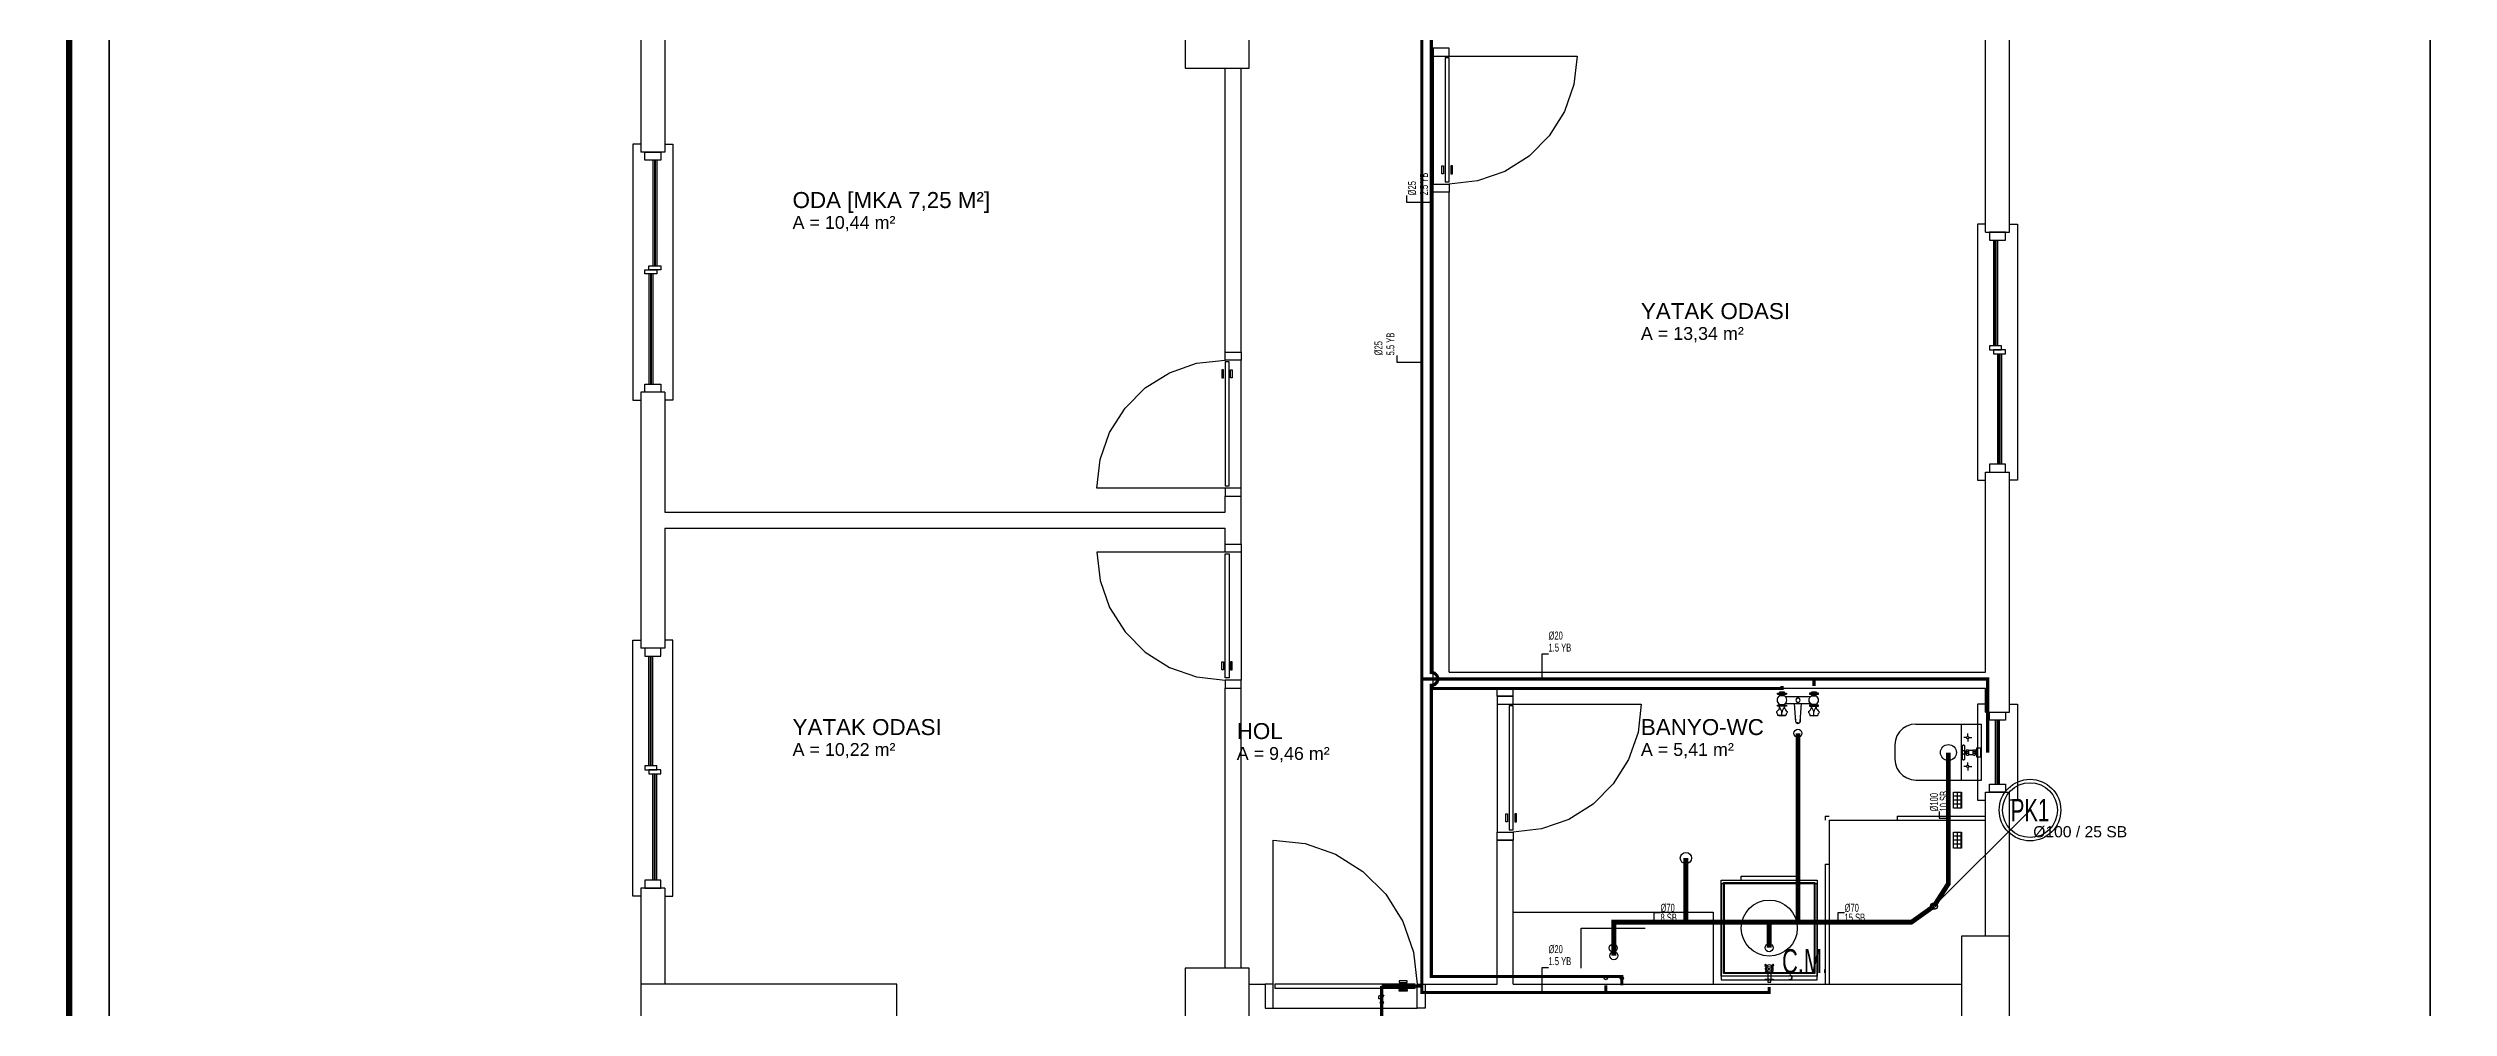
# Model space of a CAD drawing. Header units: centimetres. Extents: x -3952 to 14132, y 6348 to 11752.
# Drawn here: x 5987 to 7487, y 10096 to 10696 of the extents above; entities that cross this region are included whole.
import ezdxf
from ezdxf.enums import TextEntityAlignment as Align

# ---------------------------------------------------------------- set-up
doc = ezdxf.new("R2010")
doc.units = ezdxf.units.CM
for name, pattern in [('BASMA HATTI', [31, 25, -6]), ('DASHED', [18, 12, -6]), ('PIS', [38, 30, -8])]:
    doc.linetypes.add(name, pattern=pattern)
for name, color, linetype in [('MD-YUK-BIRIMI', 7, 'Continuous'), ('MIMARI', 8, 'Continuous'), ('MIMARI-KOLON', 8, 'Continuous'), ('MIMARI-TEFRIS', 9, 'Continuous'), ('MIMARI-YAZI', 8, 'Continuous'), ('MTY-PAFTA', 7, 'Continuous'), ('MTY-PIS-SU-BORUSU', 6, 'PIS'), ('MTY-PISSU-CAP', 211, 'Continuous'), ('MTY-PISSU-KOLON', 211, 'DASHED'), ('MTY-PISSU-KOLONNO', 211, 'Continuous'), ('MTY-SICAKSU-BORU', 1, 'BASMA HATTI'), ('MTY-SOGUKSU-BORU', 5, 'Continuous'), ('MTY-TEFRIS', 15, 'Continuous'), ('MTY-TEMIZSU-CAP', 101, 'Continuous'), ('MTY-VANA', 1, 'Continuous'), ('MTY-YUK-BIRIMI', 7, 'Continuous')]:
    doc.layers.add(name, color=color, linetype=linetype)
doc.layers.add('ROTAS-PAFTA-SINIRI', color=8, linetype='Continuous', plot=False)
doc.styles.add('ANOTATIVO', font='arial.ttf')
doc.styles.add('MTY_CAP', font='wturkce.SHX', dxfattribs={"width": 0.65, "height": 20})
doc.styles.add('MTYCAPLT', font='arial.ttf', dxfattribs={"width": 0.65, "height": 1})
doc.styles.add('ROTAS', font='arial.ttf')

# ---------------------------------------------------------------- blocks, each defined once
blk = doc.blocks.new('ROTAS_PAFTA')
blk.add_lwpolyline([(0, 0), (1, 0), (1, 1), (0, 1)], close=True)
blk = doc.blocks.new('LAVABO1')
at = {"layer": 'MTY-TEFRIS', "color": 6}
blk.add_circle((0, 15), 2.5, dxfattribs=at)
at = {"layer": 'MTY-TEFRIS', "color": 3, "ltscale": 10}
blk.add_circle((-5, 1), 1, dxfattribs=at)
at = {"layer": 'MTY-TEFRIS', "color": 1, "ltscale": 10}
blk.add_circle((5, 1), 1, dxfattribs=at)
at = {"layer": 'MD-YUK-BIRIMI', "color": 6, "style": 'MTYCAPLT', "width": 0.65}
for tag, p in [('PSCP_001', (-1.3, 17)), ('PS_001', (-0.6, 14.5))]:
    blk.add_attdef(tag, p, '', height=1, dxfattribs=at)
at = {"layer": 'MD-YUK-BIRIMI', "color": 3, "style": 'MTYCAPLT', "width": 0.65}
for tag, p in [('SOCP_001', (-6.3, -0.5)), ('SO_001', (-5.7, 0.5))]:
    blk.add_attdef(tag, p, '', height=1, dxfattribs=at)
at = {"layer": 'MD-YUK-BIRIMI', "color": 1, "style": 'MTYCAPLT', "width": 0.65}
for tag, p in [('SCCP_001', (3.7, -0.5)), ('SC_001', (4.4, 0.5))]:
    blk.add_attdef(tag, p, '', height=1, dxfattribs=at)
blk = doc.blocks.new('CAMASIR MAKINASI1')
at = {"layer": 'MTY-TEFRIS'}
for p, q in [((-0.9, 0), (-0.9, -1.5)), ((-0.9, -1.5), (1.1, -1.5)), ((1.1, -1.5), (1.1, 0))]:
    blk.add_line(p, q, dxfattribs=at)
for points in [[(-30, 0), (30, 0), (30, 60), (-30, 60)], [(2.5, 0.4), (2.5, 0), (-2.5, 0), (-2.5, 0.4)]]:
    blk.add_lwpolyline(points, close=True, dxfattribs=at)
for points in [[(-1.8, 8.2, 0.414214), (-1.4, 8.2), (-1.3, 8.2, 0.414214), (-1.3, 8.7), (-2.1, 9.4, 0.414214), (-2.5, 9.4), (-2.6, 9.3, 0.414214), (-2.6, 8.9)], [(-1.8, 5.3, -0.414214), (-1.4, 5.3), (-1.3, 5.2, -0.414214), (-1.3, 4.8), (-2.1, 4, -0.414214), (-2.5, 4), (-2.6, 4.1, -0.414214), (-2.6, 4.6)], [(1.5, 8.7, 0.414214), (1.5, 8.2), (1.6, 8.2, 0.414214), (2, 8.2), (2.8, 8.9, 0.414214), (2.8, 9.3), (2.7, 9.4, 0.414214), (2.3, 9.4)], [(1.5, 4.8, -0.414214), (1.5, 5.2), (1.6, 5.3, -0.414214), (2, 5.3), (2.8, 4.6, -0.414214), (2.8, 4.1), (2.7, 4, -0.414214), (2.3, 4)]]:
    blk.add_lwpolyline(points, format="xyb", close=True, dxfattribs=at)
for points in [[(-1.5, 8.1), (-1.1, 7.7)], [(-1.5, 5.3), (-1.1, 5.7)], [(-1.3, 8.3), (-0.9, 7.9)], [(-1.3, 5.2), (-0.9, 5.6)], [(-0.9, 4.4), (-0.9, 0.4)], [(1.5, 8.3), (1.1, 7.9)], [(1.5, 5.2), (1.1, 5.6)], [(1.1, 4.4), (1.1, 0.4)], [(1.6, 8.1), (1.3, 7.7)], [(1.6, 5.3), (1.3, 5.7)]]:
    blk.add_lwpolyline(points, dxfattribs=at)
at = {"layer": 'MTY-TEFRIS', "color": 6}
blk.add_circle((0, 20), 2.5, dxfattribs=at)
at = {"layer": 'MTY-TEFRIS'}
for radius in [1.54, 0.581]:
    blk.add_circle((0.1, 6.7), radius, dxfattribs=at)
for start, end in [(143.134, 216.8657), (53.1342, 126.866), (233.1342, 306.8659), (323.1339, 36.8659)]:
    blk.add_arc((0.1, 6.7), 2.51, start, end, dxfattribs=at)
at = {"layer": 'MD-YUK-BIRIMI', "color": 6, "style": 'MTYCAPLT', "width": 0.65}
for tag, p in [('PSCP_001', (-1.3, 22)), ('PS_001', (-0.6, 19.5))]:
    blk.add_attdef(tag, p, '', height=1, dxfattribs=at)
at = {"layer": 'MD-YUK-BIRIMI', "color": 3, "style": 'MTYCAPLT', "width": 0.65}
for tag, p in [('SO_001', (-0.7, -0.5)), ('SOCP_001', (-1.2, -2))]:
    blk.add_attdef(tag, p, '', height=1, dxfattribs=at)
at = {"layer": 'MTY-TEFRIS', "color": 15, "style": 'MTYCAPLT', "width": 0.65}
blk.add_text('Ç.M.', height=15, dxfattribs=at).set_placement((8.1, 11.6), align=Align.MIDDLE_LEFT)
blk = doc.blocks.new('KLOZET1')
at = {"layer": 'MTY-TEFRIS', "color": 15}
blk.add_lwpolyline([(-3.9, 11.4, 0.414214), (-4.5, 10.8), (-4.5, 10.3, 0.414214), (-3.9, 9.7), (3.9, 9.7, 0.414214), (4.5, 10.3), (4.5, 10.8, 0.414214), (3.9, 11.4)], format="xyb", close=True, dxfattribs=at)
for points in [[(3, 0), (-3, 0), (-3, 2.3), (3, 2.3)], [(-0.8, 11.5), (0.8, 11.5), (0.8, 12), (-0.8, 12)], [(-0.8, 8.9), (0.8, 8.9), (0.8, 9.7), (-0.8, 9.7)]]:
    blk.add_lwpolyline(points, close=True, dxfattribs=at)
for points in [[(-1.6, 8.6), (-1.6, 7.5)], [(-1.6, 4.4), (-1.6, 3.4)], [(-1.3, 3.2), (-1.3, 2.3), (1.4, 2.3), (1.4, 3.2)], [(-1.2, 7.2), (-1.2, 4.8)], [(1.1, 8.9), (-1.1, 8.9)], [(-1.1, 7.3), (1.1, 7.3)], [(1.1, 4.7), (-1.1, 4.7)], [(-1.1, 3.1), (1.1, 3.1)], [(-0.5, 8.6), (-0.5, 7.5)], [(-0.5, 4.4), (-0.5, 3.4)], [(0.6, 8.6), (0.6, 7.5)], [(0.6, 4.4), (0.6, 3.4)], [(1.3, 4.8), (1.3, 5.2), (1.3, 7.2)], [(1.7, 8.6), (1.7, 7.5)], [(1.7, 4.4), (1.7, 3.4)]]:
    blk.add_lwpolyline(points, dxfattribs=at)
at = {"layer": 'MTY-TEFRIS', "color": 15, "elevation": 0}
for points in [[(-1, 10.3), (-1, 10.8, -0.414214), (-0.4, 11.4)], [(1, 10.3), (1, 10.8, 0.414214), (0.4, 11.4)]]:
    blk.add_lwpolyline(points, format="xyb", dxfattribs=at)
at = {"layer": 'MTY-TEFRIS', "color": 6}
blk.add_circle((0, 20), 5, dxfattribs=at)
at = {"layer": 'MTY-TEFRIS', "color": 15}
for centre, radius, start, end in [((-1.1, 8.1), 0.734, 41.7592, 138.241), ((-1.1, 8), 0.734, 221.7593, 318.2408), ((-1.1, 4), 0.734, 41.7592, 138.241), ((-1.1, 3.8), 0.734, 221.7593, 318.2408), ((-0.4, 10.3, 0), 0.641, 179.9998, 270.0001), ((0, 8.1), 0.734, 41.7592, 138.241), ((0, 8), 0.734, 221.7593, 318.2408), ((0, 4), 0.734, 41.7592, 138.241), ((0, 3.8), 0.734, 221.7593, 318.2408), ((0.4, 10.3, 0), 0.641, 270.0001, 0), ((1.1, 8.1), 0.734, 41.7592, 138.241), ((1.1, 8), 0.734, 221.7593, 318.2408), ((1.1, 4), 0.734, 41.7592, 138.241), ((1.1, 3.8), 0.734, 221.7593, 318.2408)]:
    blk.add_arc(centre, radius, start, end, dxfattribs=at)
at = {"layer": 'MD-YUK-BIRIMI', "color": 6, "style": 'MTYCAPLT', "width": 0.65}
for tag, p in [('PSCP_001', (-1.3, 24.5)), ('PS_001', (-0.6, 19.5))]:
    blk.add_attdef(tag, p, '', height=1, dxfattribs=at)
at = {"layer": 'MD-YUK-BIRIMI', "color": 3, "style": 'MTYCAPLT', "width": 0.65}
for tag, p in [('SOCP_001', (-1.3, 1.8)), ('SO_001', (-0.7, -0.5))]:
    blk.add_attdef(tag, p, '', height=1, dxfattribs=at)
blk = doc.blocks.new('DUS TEKNESI1')
at = {"layer": 'MTY-TEFRIS'}
for points in [[(0, 18.4), (-0.6, 18.4, 0.391322), (-1.3, 17.8), (-2.2, 6.3)], [(0, 18.4), (0.6, 18.4, -0.391322), (1.3, 17.8), (2.2, 6.3)], [(-10, 13.9), (-10, 12.2, -0.146062), (-11.3, 8.9, 0.113221), (-13.3, 11.5, -0.416893), (-13.3, 12)], [(-6.7, 12, -0.17585), (-7.5, 13.9), (-12.5, 13.9, -0.17585), (-13.3, 12)], [(-12.8, 0.5), (-12.8, 0), (-10, 0), (-7.2, 0), (-7.2, 0.5, 0.153746), (-12.8, 0.5), (-10, 0.5), (-7.2, 0.5)], [(-8.6, 6.9, -0.601952), (-8.6, 1.6), (-8.6, 0.8)], [(6.7, 12, 0.17585), (7.5, 13.9), (12.5, 13.9, 0.17585), (13.3, 12)], [(8.6, 6.9, 0.601952), (8.6, 1.6), (11.4, 1.6, 0.601952), (11.4, 6.9)], [(12.8, 0.5), (12.8, 0), (10, 0), (7.2, 0), (7.2, 0.5, -0.153746), (12.8, 0.5), (10, 0.5), (7.2, 0.5)], [(10, 13.9), (10, 12.2, 0.146062), (11.3, 8.9, -0.113221), (13.3, 11.5)]]:
    blk.add_lwpolyline(points, format="xyb", dxfattribs=at)
for points in [[(-12.8, 7.5), (-10, 7.5), (-7.2, 7.5), (-7.2, 8), (-10, 8), (-12.8, 8)], [(-8.6, 0), (-8.6, -1), (-11.4, -1), (-11.4, 0)], [(12.8, 7.5), (10, 7.5), (7.2, 7.5), (7.2, 8), (10, 8), (12.8, 8)], [(11.4, 0), (11.4, -1), (8.6, -1), (8.6, 0)]]:
    blk.add_lwpolyline(points, close=True, dxfattribs=at)
for points in [[(-11.6, 9.5), (-11.6, 8)], [(-11.4, 7.5), (-11.4, 6.9), (-8.6, 6.9)], [(-8.6, 1.6), (-11.4, 1.6), (-11.4, 0.8)], [(-8.6, 7.5), (-8.6, 6.9)], [(-8.4, 9.5), (-8.4, 8)], [(7.8, 6.3), (-7.8, 6.3)], [(-7.8, 2.3), (7.8, 2.3)], [(8.4, 9.5), (8.4, 8)], [(11.4, 7.5), (11.4, 6.9), (8.6, 6.9)], [(8.6, 7.5), (8.6, 6.9)], [(8.6, 1.6), (8.6, 0.8)], [(11.4, 1.6), (11.4, 0.8)], [(11.6, 9.5), (11.6, 8)]]:
    blk.add_lwpolyline(points, dxfattribs=at)
at = {"layer": 'MTY-TEFRIS', "color": 6}
blk.add_circle((0, 25), 2.5, dxfattribs=at)
at = {"layer": 'MTY-TEFRIS'}
for centre, radius, start, end in [((0, 17.2), 1.6, 330.6975, 209.3026), ((-10, 4.3), 2.96, 117.9084, 242.0919), ((-10, 2.2), 11.8, 79.4131, 100.5868), ((-3.8, 12.8), 6.25, 185.208, 218.4476), ((-2, 5.9), 7.27, 130.2551, 156.0938), ((-6.9, 11.7), 0.344, 310.5655, 41.0891), ((0, 4.3), 1.37, 90.0002, 270.0001), ((0, 4.3), 1.37, 270.0001, 90.0002), ((6.9, 11.7), 0.344, 138.9108, 229.4346), ((2, 5.9), 7.27, 23.9063, 49.7447), ((10, 2.2), 11.8, 79.4131, 100.5868), ((3.8, 12.8), 6.25, 321.5525, 354.7921), ((13.1, 11.7), 0.344, 310.5655, 41.0891)]:
    blk.add_arc(centre, radius, start, end, dxfattribs=at)
at = {"layer": 'MD-YUK-BIRIMI', "color": 6, "style": 'MTYCAPLT', "width": 0.65}
for tag, p in [('PSCP_001', (-1.3, 27)), ('PS_001', (-0.6, 24.5))]:
    blk.add_attdef(tag, p, '', height=1, dxfattribs=at)
at = {"layer": 'MD-YUK-BIRIMI', "color": 3, "style": 'MTYCAPLT', "width": 0.65}
for tag, p in [('SO_001', (-10.7, -0.5)), ('SOCP_001', (-11.3, -1.5))]:
    blk.add_attdef(tag, p, '', height=1, dxfattribs=at)
at = {"layer": 'MD-YUK-BIRIMI', "color": 1, "style": 'MTYCAPLT', "width": 0.65}
for tag, p in [('SC_001', (9.4, -0.5)), ('SCCP_001', (8.7, -1.5))]:
    blk.add_attdef(tag, p, '', height=1, dxfattribs=at)
blk = doc.blocks.new('YER SUZGECI DN501')
at = {"layer": 'MTY-TEFRIS', "color": 6}
blk.add_circle((0, 0), 3.5, dxfattribs=at)
at = {"layer": 'MD-YUK-BIRIMI', "color": 6, "style": 'MTYCAPLT', "width": 0.65}
for tag, p in [('PSCP_001', (-1.3, 0.7)), ('PS_001', (-0.6, -0.5))]:
    blk.add_attdef(tag, p, '', height=1, dxfattribs=at)
blk = doc.blocks.new('MTY-PIS SU CAP SB')
at = {"layer": 'MTY-PISSU-CAP'}
for p, q in [((0.83, 1.17), (0, 1.17)), ((0, 1.17), (0, 0))]:
    blk.add_line(p, q, dxfattribs=at)
at = {"layer": 'MTY-PISSU-CAP', "style": 'MTY_CAP', "width": 0.65}
blk.add_attdef('PSCP_001', (0.83, 1.29), '', height=1, dxfattribs=at)
at = {"layer": 'MTY-YUK-BIRIMI', "color": 211, "style": 'MTY_CAP', "width": 0.65}
blk.add_attdef('PS_001', (0.83, 0.07), '', height=1, dxfattribs=at)
blk = doc.blocks.new('MTY-PIS SU KOLON')
at = {"layer": 'MTY-PISSU-KOLON', "linetype": 'Continuous', "lineweight": -3}
blk.add_hatch(color=256, dxfattribs=at).paths.add_polyline_path([(-2.7, -0.1, 0.848135), (0, -0.1, -0.848135), (2.7, -0.1, 0.414214), (0, 2.6, 0.414214)])
blk.add_circle((0, 0), 3.5, dxfattribs=at)
blk = doc.blocks.new('MTY-KOLON NO PIS SU')
at = {"color": 6, "linetype": 'Continuous', "ltscale": 100}
blk.add_circle((0, 0), 27.5, dxfattribs=at)
at = {"color": 7, "linetype": 'Continuous', "ltscale": 100}
blk.add_circle((0, 0), 24.5, dxfattribs=at)
at = {"style": 'ANOTATIVO', "width": 0.65}
blk.add_attdef('K', text='', height=20, dxfattribs=at).set_placement((0, 0), align=Align.MIDDLE_CENTER)
blk = doc.blocks.new('MTY-KURESEL VANA')
at = {"layer": 'MTY-VANA'}
for p, q in [((0, 0), (0, 8)), ((0, 8), (8, 8))]:
    blk.add_line(p, q, dxfattribs=at)
blk.add_lwpolyline([(-10, 5), (-10, -5), (10, 5), (10, -5), (-10, 5)], dxfattribs=at)
at = {"layer": 'MTY-VANA', "style": 'MTYCAPLT', "width": 0.65}
blk.add_attdef('CAP', text='', height=10, dxfattribs=at).set_placement((-1.1, 0), align=Align.CENTER)
blk = doc.blocks.new('MTY-TEMIZ SU CAP MB')
at = {"layer": 'MTY-TEMIZSU-CAP'}
for p, q in [((0.83, 3.1), (0, 3.1)), ((0, 3.1), (0, 0))]:
    blk.add_line(p, q, dxfattribs=at)
at = {"layer": 'MTY-TEMIZSU-CAP', "style": 'MTY_CAP', "width": 0.65}
for tag, p in [('SOCP_001', (0.83, 4.92)), ('SCCP_001', (0.83, 1.92))]:
    blk.add_attdef(tag, p, '', height=1, dxfattribs=at)
at = {"layer": 'MTY-YUK-BIRIMI', "color": 101, "style": 'MTY_CAP', "width": 0.65}
for tag, p in [('SO_001', (0.83, 3.42)), ('SC_001', (0.83, 0.42))]:
    blk.add_attdef(tag, p, '', height=1, dxfattribs=at)

msp = doc.modelspace()

# ---------------------------------------------------------------- linework, layer by layer
at = {"layer": 'MIMARI'}
for p, q in [((6357.1, 10706.3), (6357.1, 10631.3)), ((6372.1, 10706.3), (6372.1, 10631.3)), ((7197.1, 10581.3), (7197.1, 10701.3)), ((7212.1, 10581.3), (7212.1, 10701.3)), ((6722.1, 10506.3), (6722.1, 10683.8)), ((6732.1, 10506.3), (6732.1, 10683.8)), ((6852.1, 10691.3), (6852.1, 10611.3)), ((6862.1, 10691.3), (6942.1, 10691.3)), ((6372.1, 10631.3), (6357.1, 10631.3)), ((6364.6, 10626.3), (6364.6, 10560.1)), ((6365.6, 10626.3), (6365.6, 10560.1)), ((6366.1, 10626.3), (6366.1, 10560.1)), ((6367.1, 10626.3), (6367.1, 10560.1)), ((6852.1, 10296.3), (6852.1, 10606.3)), ((6862.1, 10606.3), (6852.1, 10606.3)), ((6862.1, 10306.3), (6862.1, 10606.3)), ((7197.1, 10581.3), (7212.1, 10581.3)), ((7202.1, 10576.3), (7202.1, 10510.1)), ((7203.1, 10576.3), (7203.1, 10510.1)), ((7203.6, 10576.3), (7203.6, 10510.1)), ((7204.6, 10576.3), (7204.6, 10510.1)), ((6362.1, 10555.1), (6362.1, 10486.3)), ((6363.1, 10555.1), (6363.1, 10486.3)), ((6363.6, 10555.1), (6363.6, 10486.3)), ((6364.6, 10555.1), (6364.6, 10486.3)), ((6722.1, 10506.3), (6732.1, 10506.3)), ((6732.1, 10421.3), (6732.1, 10501.3)), ((7204.6, 10505.1), (7204.6, 10436.3)), ((7205.6, 10505.1), (7205.6, 10436.3)), ((7206.1, 10505.1), (7206.1, 10436.3)), ((7207.1, 10505.1), (7207.1, 10436.3)), ((6357.1, 10481.3), (6357.1, 10321.3)), ((6372.1, 10481.3), (6357.1, 10481.3)), ((6372.1, 10481.3), (6372.1, 10406.3)), ((7197.1, 10306.3), (7197.1, 10431.3)), ((7197.1, 10431.3), (7212.1, 10431.3)), ((7212.1, 10281.3), (7212.1, 10431.3)), ((6722.1, 10421.3), (6642.1, 10421.3)), ((6722.1, 10406.3), (6722.1, 10416.3)), ((6722.1, 10416.3), (6732.1, 10416.3)), ((6732.1, 10386.3), (6732.1, 10416.3)), ((6372.1, 10406.3), (6722.1, 10406.3)), ((6372.1, 10396.3), (6372.1, 10321.3)), ((6372.1, 10396.3), (6722.1, 10396.3)), ((6722.1, 10386.3), (6722.1, 10396.3)), ((6722.1, 10381.3), (6642.1, 10381.3)), ((6722.1, 10386.3), (6732.1, 10386.3)), ((6732.1, 10381.3), (6732.1, 10301.3)), ((6372.1, 10321.3), (6357.1, 10321.3)), ((6362.1, 10247.6), (6362.1, 10316.3)), ((6363.1, 10247.6), (6363.1, 10316.3)), ((6363.6, 10247.6), (6363.6, 10316.3)), ((6364.6, 10247.6), (6364.6, 10316.3)), ((6862.1, 10306.3), (7197.1, 10306.3)), ((6722.1, 10121.3), (6722.1, 10296.3)), ((6722.1, 10296.3), (6732.1, 10296.3)), ((6732.1, 10121.3), (6732.1, 10296.3)), ((6852.1, 10296.3), (6892.1, 10296.3)), ((6892.1, 10291.3), (6892.1, 10296.3)), ((6892.1, 10291.3), (6902.1, 10291.3)), ((6902.1, 10296.3), (7197.1, 10296.3)), ((6902.1, 10291.3), (6902.1, 10296.3)), ((7197.1, 10281.3), (7197.1, 10296.3)), ((6892.1, 10286.3), (6892.1, 10206.3)), ((6902.1, 10286.3), (6982.1, 10286.3)), ((7197.1, 10281.3), (7212.1, 10281.3)), ((7203.3, 10276.3), (7203.3, 10236.3)), ((7204.3, 10276.3), (7204.3, 10236.3)), ((7204.8, 10276.3), (7204.8, 10236.3)), ((7205.8, 10276.3), (7205.8, 10236.3)), ((6364.6, 10176.3), (6364.6, 10242.6)), ((6365.6, 10176.3), (6365.6, 10242.6)), ((6366.1, 10176.3), (6366.1, 10242.6)), ((6367.1, 10176.3), (6367.1, 10242.6)), ((7197.1, 10141.3), (7197.1, 10231.3)), ((7197.1, 10231.3), (7212.1, 10231.3)), ((7212.1, 10141.3), (7212.1, 10231.3)), ((6752.1, 10111.3), (6752.1, 10201.3)), ((6892.1, 10111.3), (6892.1, 10201.3)), ((6892.1, 10201.3), (6902.1, 10201.3)), ((6902.1, 10111.3), (6902.1, 10201.3)), ((6357.1, 10171.3), (6357.1, 10111.3)), ((6372.1, 10171.3), (6357.1, 10171.3)), ((6372.1, 10171.3), (6372.1, 10111.3)), ((6737.1, 10111.3), (6747.1, 10111.3)), ((6747.1, 10111.3), (6747.1, 10096.3)), ((6847.1, 10111.3), (6892.1, 10111.3)), ((6847.1, 10111.3), (6847.1, 10096.3)), ((6902.1, 10111.3), (7182.1, 10111.3)), ((6752.1, 10096.3), (6842.1, 10096.3))]:
    msp.add_line(p, q, dxfattribs=at)
for points in [[(6862.1, 10696.3), (6852.1, 10696.3), (6852.1, 10691.3), (6862.1, 10691.3), (6862.1, 10696.3)], [(6859.6, 10690.1), (6859.6, 10612.6), (6862.1, 10612.6), (6862.1, 10690.1), (6859.6, 10690.1)], [(6942.1, 10691.3), (6940.1, 10673.5), (6934.2, 10656.6), (6924.6, 10641.4), (6912, 10628.8), (6896.8, 10619.2), (6879.9, 10613.3), (6862.1, 10611.3)], [(6357.1, 10636.3), (6352.1, 10636.3), (6352.1, 10476.3), (6357.1, 10476.3)], [(6372.1, 10636.3), (6377.1, 10636.3), (6377.1, 10476.3), (6372.1, 10476.3)], [(6359.6, 10631.3), (6369.6, 10631.3), (6369.6, 10626.3), (6359.6, 10626.3), (6359.6, 10631.3)], [(6857.6, 10622.6), (6858.6, 10622.6), (6858.6, 10617.6), (6857.6, 10617.6), (6857.6, 10622.6)], [(6864.1, 10622.6), (6863.1, 10622.6), (6863.1, 10617.6), (6864.1, 10617.6), (6864.1, 10622.6)], [(6862.1, 10606.3), (6852.1, 10606.3), (6852.1, 10611.3), (6862.1, 10611.3), (6862.1, 10606.3)], [(7197.1, 10586.3), (7192.1, 10586.3), (7192.1, 10426.3), (7197.1, 10426.3)], [(7209.6, 10581.3), (7199.6, 10581.3), (7199.6, 10576.3), (7209.6, 10576.3), (7209.6, 10581.3)], [(7212.1, 10586.3), (7217.1, 10586.3), (7217.1, 10426.3), (7212.1, 10426.3)], [(6362.1, 10560.1), (6369.6, 10560.1), (6369.6, 10557.6), (6362.1, 10557.6), (6362.1, 10560.1)], [(6359.6, 10557.6), (6367.1, 10557.6), (6367.1, 10555.1), (6359.6, 10555.1), (6359.6, 10557.6)], [(6642.1, 10421.3), (6644.1, 10439.1), (6650, 10456), (6659.6, 10471.2), (6672.2, 10483.9), (6687.4, 10493.4), (6704.3, 10499.3), (6722.1, 10501.3)], [(6722.1, 10506.3), (6732.1, 10506.3), (6732.1, 10501.3), (6722.1, 10501.3), (6722.1, 10506.3)], [(6724.6, 10422.6), (6724.6, 10500.1), (6722.1, 10500.1), (6722.1, 10422.6), (6724.6, 10422.6)], [(7207.1, 10510.1), (7199.6, 10510.1), (7199.6, 10507.6), (7207.1, 10507.6), (7207.1, 10510.1)], [(7209.6, 10507.6), (7202.1, 10507.6), (7202.1, 10505.1), (7209.6, 10505.1), (7209.6, 10507.6)], [(6359.6, 10486.3), (6369.6, 10486.3), (6369.6, 10481.3), (6359.6, 10481.3), (6359.6, 10486.3)], [(6720.1, 10490.1), (6721.1, 10490.1), (6721.1, 10495.1), (6720.1, 10495.1), (6720.1, 10490.1)], [(6726.6, 10490.1), (6725.6, 10490.1), (6725.6, 10495.1), (6726.6, 10495.1), (6726.6, 10490.1)], [(7209.6, 10436.3), (7199.6, 10436.3), (7199.6, 10431.3), (7209.6, 10431.3), (7209.6, 10436.3)], [(6722.1, 10416.3), (6732.1, 10416.3), (6732.1, 10421.3), (6722.1, 10421.3), (6722.1, 10416.3)], [(6642.1, 10381.3), (6644.1, 10363.5), (6650, 10346.6), (6659.6, 10331.4), (6672.2, 10318.8), (6687.4, 10309.2), (6704.3, 10303.3), (6722.1, 10301.3)], [(6722.1, 10386.3), (6732.1, 10386.3), (6732.1, 10381.3), (6722.1, 10381.3), (6722.1, 10386.3)], [(6724.6, 10380.1), (6724.6, 10302.6), (6722.1, 10302.6), (6722.1, 10380.1), (6724.6, 10380.1)], [(6357.1, 10166.3), (6352.1, 10166.3), (6352.1, 10326.3), (6357.1, 10326.3)], [(6359.6, 10316.3), (6369.6, 10316.3), (6369.6, 10321.3), (6359.6, 10321.3), (6359.6, 10316.3)], [(6372.1, 10166.3), (6377.1, 10166.3), (6377.1, 10326.3), (6372.1, 10326.3)], [(6720.1, 10312.6), (6721.1, 10312.6), (6721.1, 10307.6), (6720.1, 10307.6), (6720.1, 10312.6)], [(6726.6, 10312.6), (6725.6, 10312.6), (6725.6, 10307.6), (6726.6, 10307.6), (6726.6, 10312.6)], [(6722.1, 10296.3), (6732.1, 10296.3), (6732.1, 10301.3), (6722.1, 10301.3), (6722.1, 10296.3)], [(6902.1, 10291.3), (6892.1, 10291.3), (6892.1, 10286.3), (6902.1, 10286.3), (6902.1, 10291.3)], [(6899.6, 10285.1), (6899.6, 10207.6), (6902.1, 10207.6), (6902.1, 10285.1), (6899.6, 10285.1)], [(6982.1, 10286.3), (6980.1, 10268.5), (6974.2, 10251.6), (6964.6, 10236.4), (6952, 10223.8), (6936.8, 10214.2), (6919.9, 10208.3), (6902.1, 10206.3)], [(7197.1, 10286.3), (7192.1, 10286.3), (7192.1, 10226.3), (7197.1, 10226.3)], [(7199.6, 10281.3), (7209.6, 10281.3), (7209.6, 10276.3), (7199.6, 10276.3), (7199.6, 10281.3)], [(7212.1, 10286.3), (7217.1, 10286.3), (7217.1, 10226.3), (7212.1, 10226.3)], [(6359.6, 10245.1), (6367.1, 10245.1), (6367.1, 10247.6), (6359.6, 10247.6), (6359.6, 10245.1)], [(6362.1, 10242.6), (6369.6, 10242.6), (6369.6, 10245.1), (6362.1, 10245.1), (6362.1, 10242.6)], [(7199.6, 10236.3), (7209.6, 10236.3), (7209.6, 10231.3), (7199.6, 10231.3), (7199.6, 10236.3)], [(6897.6, 10217.6), (6898.6, 10217.6), (6898.6, 10212.6), (6897.6, 10212.6), (6897.6, 10217.6)], [(6904.1, 10217.6), (6903.1, 10217.6), (6903.1, 10212.6), (6904.1, 10212.6), (6904.1, 10217.6)], [(6752.1, 10201.3), (6772.1, 10199.1), (6791.1, 10192.4), (6808.2, 10181.7), (6822.5, 10167.4), (6833.2, 10150.4), (6839.8, 10131.3), (6842.1, 10111.3)], [(6902.1, 10201.3), (6892.1, 10201.3), (6892.1, 10206.3), (6902.1, 10206.3), (6902.1, 10201.3)], [(6359.6, 10171.3), (6369.6, 10171.3), (6369.6, 10176.3), (6359.6, 10176.3), (6359.6, 10171.3)], [(6747.1, 10111.3), (6747.1, 10096.3), (6752.1, 10096.3), (6752.1, 10111.3), (6747.1, 10111.3)], [(6753.3, 10108.8), (6840.8, 10108.8), (6840.8, 10111.3), (6753.3, 10111.3), (6753.3, 10108.8)], [(6830.8, 10113.3), (6830.8, 10112.3), (6835.8, 10112.3), (6835.8, 10113.3), (6830.8, 10113.3)], [(6847.1, 10111.3), (6847.1, 10096.3), (6842.1, 10096.3), (6842.1, 10111.3), (6847.1, 10111.3)], [(6830.8, 10106.8), (6830.8, 10107.8), (6835.8, 10107.8), (6835.8, 10106.8), (6830.8, 10106.8)]]:
    msp.add_lwpolyline(points, dxfattribs=at)
at = {"layer": 'MIMARI-KOLON'}
for points in [[(6737.1, 10743.8), (6697.1, 10743.8), (6697.1, 10683.8), (6737.1, 10683.8), (6737.1, 10743.8)], [(7182.1, 10141.3), (7182.1, 10081.3), (7212.1, 10081.3), (7212.1, 10141.3), (7182.1, 10141.3)], [(6517.1, 10111.3), (6357.1, 10111.3), (6357.1, 10081.3), (6517.1, 10081.3), (6517.1, 10111.3)], [(6737.1, 10121.3), (6697.1, 10121.3), (6697.1, 10071.3), (6737.1, 10071.3), (6737.1, 10121.3)]]:
    msp.add_lwpolyline(points, dxfattribs=at)
at = {"layer": 'MIMARI-TEFRIS'}
for p, q in [((7140.6, 10260.8), (7140.6, 10251.8)), ((7153.6, 10273.8), (7194.6, 10273.8)), ((7182.1, 10238.8), (7182.1, 10273.8)), ((7185.3, 10265.3), (7183.6, 10265.3)), ((7186.1, 10266.1), (7186.1, 10267.8)), ((7186.1, 10264.6), (7186.1, 10262.8)), ((7186.8, 10265.3), (7188.6, 10265.3)), ((7194.6, 10238.8), (7194.6, 10273.8)), ((7185.3, 10247.3), (7183.6, 10247.3)), ((7186.1, 10248.1), (7186.1, 10249.8)), ((7186.1, 10246.6), (7186.1, 10244.8)), ((7186.8, 10247.3), (7188.6, 10247.3)), ((7153.6, 10238.8), (7194.6, 10238.8)), ((7179.6, 10221.3), (7179.6, 10231.3)), ((7181.8, 10231.3), (7181.8, 10221.3)), ((7097.1, 10216.3), (7099.6, 10216.3)), ((7097.1, 10216.3), (7097.1, 10213.8)), ((7142.1, 10216.3), (7197.1, 10216.3)), ((7142.1, 10216.3), (7142.1, 10213.8)), ((7181.8, 10228.8), (7177.3, 10228.8)), ((7181.8, 10226.3), (7177.3, 10226.3)), ((7181.8, 10223.8), (7177.3, 10223.8)), ((7099.6, 10213.8), (7197.1, 10213.8)), ((7099.6, 10213.8), (7099.6, 10111.3)), ((7181.8, 10203.8), (7177.3, 10203.8)), ((7181.8, 10201.3), (7177.3, 10201.3)), ((7179.6, 10196.3), (7179.6, 10206.3)), ((7181.8, 10206.3), (7181.8, 10196.3)), ((7097.1, 10186.3), (7099.6, 10186.3)), ((7097.1, 10186.3), (7097.1, 10111.3)), ((7181.8, 10198.8), (7177.3, 10198.8))]:
    msp.add_line(p, q, dxfattribs=at)
for points in [[(7153.6, 10273.8), (7150.7, 10273.5), (7148, 10272.5), (7145.5, 10271), (7143.4, 10268.9), (7141.9, 10266.5), (7140.9, 10263.7), (7140.6, 10260.8)], [(7140.6, 10251.8), (7140.9, 10248.9), (7141.9, 10246.2), (7143.4, 10243.7), (7145.5, 10241.7), (7148, 10240.1), (7150.7, 10239.1), (7153.6, 10238.8)], [(7182.1, 10221.3), (7177.1, 10221.3), (7177.1, 10231.3), (7182.1, 10231.3), (7182.1, 10221.3)], [(7177.3, 10221.3), (7177.3, 10231.3)], [(7182.1, 10196.3), (7177.1, 10196.3), (7177.1, 10206.3), (7182.1, 10206.3), (7182.1, 10196.3)], [(7177.3, 10196.3), (7177.3, 10206.3)], [(7092.1, 10176.3), (7092.1, 10116.3), (7032.1, 10116.3), (7032.1, 10176.3), (7092.1, 10176.3)], [(7090.6, 10174.8), (7090.6, 10117.8), (7033.6, 10117.8), (7033.6, 10174.8), (7090.6, 10174.8)], [(7090.1, 10174.3), (7090.1, 10118.3), (7034.1, 10118.3), (7034.1, 10174.3), (7090.1, 10174.3)], [(7044.6, 10176.3), (7044.6, 10178.8), (7079.6, 10178.8), (7079.6, 10176.3)], [(6902.1, 10156.3), (7027.1, 10156.3), (7027.1, 10111.3)], [(6944.6, 10121.3), (6944.6, 10146.3), (6984.6, 10146.3)]]:
    msp.add_lwpolyline(points, dxfattribs=at)
for centre, radius in [((7186.1, 10265.3), 0.75), ((7186.1, 10247.3), 0.75), ((7062.1, 10146.3), 17.5), ((6964.6, 10133.8), 2.5)]:
    msp.add_circle(centre, radius, dxfattribs=at)
at = {"layer": 'MTY-PAFTA'}
for points, const_width in [([(4500, 9100), (6000, 9100), (6000, 11750), (4500, 11750)], 4), ([(6000, 9100), (7500, 9100), (7500, 11750), (6000, 11750)], 4), ([(6025, 9125), (7475, 9125), (7475, 11725), (6025, 11725)], 1)]:
    msp.add_lwpolyline(points, close=True, dxfattribs=dict(at, const_width=const_width))
at = {"layer": 'MTY-PIS-SU-BORUSU', "const_width": 3}
for points in [[(7080, 10268), (7080, 10150)], [(7174, 10256), (7174, 10174), (7165, 10160)], [(7010, 10190), (7010, 10150)], [(6965, 10129), (6965, 10150), (7151, 10150), (7165, 10160)], [(7062, 10134), (7062, 10150)]]:
    msp.add_lwpolyline(points, dxfattribs=at)
at = {"layer": 'MTY-PISSU-KOLONNO'}
msp.add_line((7165, 10160), (7225, 10220), dxfattribs=at)
at = {"layer": 'MTY-SICAKSU-BORU', "const_width": 2}
for points in [[(6851, 10842), (6851, 10306), (6852, 10305.9), (6853, 10305.5), (6853.8, 10304.8), (6854.5, 10304), (6854.9, 10303), (6855, 10302), (6854.9, 10301), (6854.5, 10300), (6853.8, 10299.2), (6853, 10298.5), (6852, 10298.1), (6851, 10298), (6851, 10296), (7070, 10296), (7070, 10297.5)], [(6851, 10296), (6851, 10116), (6970, 10116), (6970, 10110.5)]]:
    msp.add_lwpolyline(points, dxfattribs=at)
at = {"layer": 'MTY-SOGUKSU-BORU', "const_width": 2}
for points in [[(6820, 10110), (6845, 10110), (6845, 10846), (7090, 10846), (7090, 11286.9), (7100.5, 11286.9)], [(6845, 10302), (7198.5, 10302), (7198.5, 10256)], [(7090, 10302), (7090, 10297.5)], [(6747, 9924), (6820, 9924), (6820, 10090), (6820, 10110)], [(6845, 10110), (6845, 10106), (7062, 10106), (7062, 10109.5)], [(6960, 10106), (6960, 10110.5)]]:
    msp.add_lwpolyline(points, dxfattribs=at)

# ---------------------------------------------------------------- block references
at = {"layer": 'MTY-PISSU-KOLONNO'}
ref = msp.add_blockref('MTY-KOLON NO PIS SU', (7225, 10220), dxfattribs=dict(at, xscale=0.7, yscale=0.7))
ref.add_attrib('K', 'PK1', dxfattribs={"height": 14, "style": 'ANOTATIVO', "width": 0.65}).set_placement((7225, 10220), align=Align.MIDDLE_CENTER)
at = {"layer": 'MTY-TEFRIS'}
ref = msp.add_blockref('MTY-TEMIZ SU CAP MB', (6851, 10600), dxfattribs=dict(at, xscale=5, yscale=5, rotation=90))
ref.add_attrib('SCCP_001', 'Ø25', (6841.4, 10604.2), dxfattribs={"layer": 'MTY-TEMIZSU-CAP', "height": 5, "rotation": 90, "style": 'MTY_CAP', "width": 0.65})
ref.add_attrib('SC_001', '2.5 YB', (6848.9, 10604.2), dxfattribs={"layer": 'MTY-YUK-BIRIMI', "color": 101, "height": 5, "rotation": 90, "style": 'MTY_CAP', "width": 0.65})
ref = msp.add_blockref('MTY-TEMIZ SU CAP MB', (6845, 10500), dxfattribs=dict(at, xscale=5, yscale=5, rotation=90))
ref.add_attrib('SO_001', '5.5 YB', (6827.9, 10504.2), dxfattribs={"layer": 'MTY-YUK-BIRIMI', "color": 101, "height": 5, "rotation": 90, "style": 'MTY_CAP', "width": 0.65})
ref.add_attrib('SOCP_001', 'Ø25', (6820.4, 10504.2), dxfattribs={"layer": 'MTY-TEMIZSU-CAP', "height": 5, "rotation": 90, "style": 'MTY_CAP', "width": 0.65})
ref = msp.add_blockref('MTY-TEMIZ SU CAP MB', (6920, 10302), dxfattribs=dict(at, xscale=5, yscale=5))
ref.add_attrib('SO_001', '1.5 YB', (6924.2, 10319.1), dxfattribs={"layer": 'MTY-YUK-BIRIMI', "color": 101, "height": 5, "style": 'MTY_CAP', "width": 0.65})
ref.add_attrib('SOCP_001', 'Ø20', (6924.2, 10326.6), dxfattribs={"layer": 'MTY-TEMIZSU-CAP', "height": 5, "style": 'MTY_CAP', "width": 0.65})
for name, p, rotation in [('DUS TEKNESI1', (7080, 10293), 180), ('KLOZET1', (7194, 10256), 90)]:
    msp.add_blockref(name, p, dxfattribs=dict(at, rotation=rotation))
at = {"layer": 'MTY-TEFRIS', "xscale": 5, "yscale": 5, "rotation": 90}
msp.add_blockref('MTY-PIS SU CAP SB', (7174, 10215), dxfattribs=at).add_auto_attribs({'PSCP_001': 'Ø100', 'PS_001': '10 SB'})
at = {"layer": 'MTY-TEFRIS'}
for name, p in [('YER SUZGECI DN501', (7010, 10190)), ('CAMASIR MAKINASI1', (7062, 10114)), ('LAVABO1', (6965, 10114))]:
    msp.add_blockref(name, p, dxfattribs=at)
at = {"layer": 'MTY-TEFRIS', "xscale": 5, "yscale": 5}
for p, values in [((6990, 10150), {'PSCP_001': 'Ø70', 'PS_001': '8 SB'}), ((7105, 10150), {'PSCP_001': 'Ø70', 'PS_001': '15 SB'})]:
    msp.add_blockref('MTY-PIS SU CAP SB', p, dxfattribs=at).add_auto_attribs(values)
at = {"layer": 'MTY-TEFRIS', "xscale": 0.6, "yscale": 0.6}
msp.add_blockref('MTY-PIS SU KOLON', (7165, 10160), dxfattribs=at)
at = {"layer": 'MTY-TEFRIS'}
ref = msp.add_blockref('MTY-TEMIZ SU CAP MB', (6920, 10106), dxfattribs=dict(at, xscale=5, yscale=5))
ref.add_attrib('SO_001', '1.5 YB', (6924.2, 10123.1), dxfattribs={"layer": 'MTY-YUK-BIRIMI', "color": 101, "height": 5, "style": 'MTY_CAP', "width": 0.65})
ref.add_attrib('SOCP_001', 'Ø20', (6924.2, 10130.6), dxfattribs={"layer": 'MTY-TEMIZSU-CAP', "height": 5, "style": 'MTY_CAP', "width": 0.65})
at = {"layer": 'MTY-VANA', "xscale": 0.24, "yscale": 0.24, "rotation": 90}
msp.add_blockref('MTY-KURESEL VANA', (6820, 10102), dxfattribs=at)
at = {"layer": 'ROTAS-PAFTA-SINIRI', "xscale": 1500, "yscale": 2650}
for p in [(4500, 9100), (6000, 9100)]:
    msp.add_blockref('ROTAS_PAFTA', p, dxfattribs=at)

# ---------------------------------------------------------------- texts
at = {"layer": 'MIMARI-YAZI', "style": 'ROTAS'}
for s, height, p in [('ODA [MKA 7,25 M²]', 10, (6451.9, 10596.3)), ('A = 10,44 m²', 8, (6451.9, 10583.3)), ('YATAK ODASI', 10, (6981.9, 10526.9)), ('A = 13,34 m²', 8, (6981.9, 10513.9)), ('YATAK ODASI', 10, (6451.9, 10266.9)), ('BANYO-WC', 10, (6981.9, 10266.9)), ('A = 10,22 m²', 8, (6451.9, 10253.9)), ('HOL', 10, (6729.4, 10264.4)), ('A = 5,41 m²', 8, (6981.9, 10253.9)), ('A = 9,46 m²', 8, (6729.4, 10251.4))]:
    msp.add_text(s, height=height, dxfattribs=at).set_placement(p)
at = {"layer": 'MTY-PISSU-CAP', "style": 'ROTAS'}
msp.add_text('Ø100 / 25 SB', height=7, dxfattribs=at).set_placement((7227, 10203))

doc.saveas('drawing.dxf')
